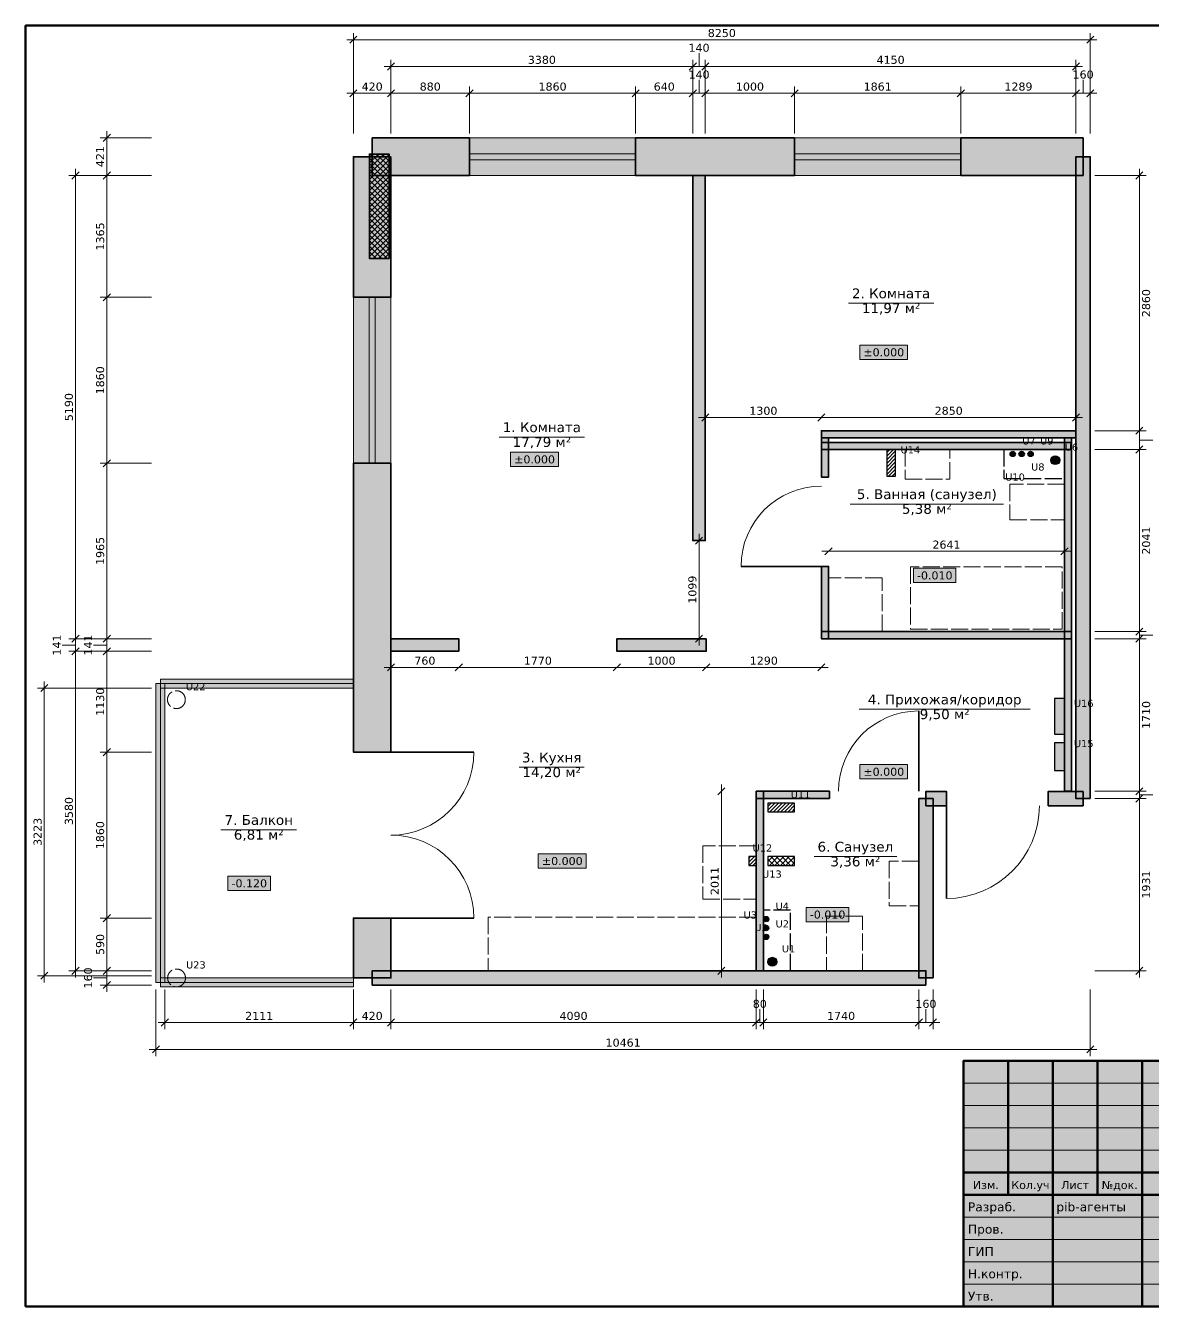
# Model space of a CAD drawing. Header units: millimetres. Extents: x 1000 to 20750, y 51 to 14600.
# Drawn here: x 1000 to 13627, y 250 to 14600 of the extents above; entities that cross this region are included whole.
import ezdxf
from ezdxf.enums import TextEntityAlignment as Align

# ---------------------------------------------------------------- set-up
doc = ezdxf.new("R2010")
doc.units = ezdxf.units.MM
doc.linetypes.add('DASHED', pattern=[1.524, 1.27, -0.254])
for name, color, linetype in [('AR-WALLS', 7, 'CONTINUOUS'), ('DIM', 7, 'CONTINUOUS'), ('EL-LOW', 3, 'CONTINUOUS'), ('EL-SOCKET', 6, 'CONTINUOUS'), ('FRAME', 7, 'CONTINUOUS'), ('FURN', 8, 'CONTINUOUS'), ('OV', 3, 'CONTINUOUS'), ('TEXT', 7, 'CONTINUOUS'), ('VK', 4, 'CONTINUOUS')]:
    doc.layers.add(name, color=color, linetype=linetype)
doc.styles.add('GOST', font='DejaVuSans.ttf')

msp = doc.modelspace()

# ---------------------------------------------------------------- hatches: boundary and pattern name
at = {"layer": 'AR-WALLS', "true_color": 0x262626}
h = msp.add_hatch(color=7, dxfattribs=at)
h.dxf.hatch_style = 1
h.paths.add_polyline_path([(4880, 13341), (5970, 13341), (5970, 12921), (4880, 12921), (4880, 13341)])
at = {"layer": 'AR-WALLS', "true_color": 0xffffff}
h = msp.add_hatch(color=7, dxfattribs=at)
h.dxf.hatch_style = 1
h.paths.add_polyline_path([(5970, 12921), (7830, 12921), (7830, 13341), (5970, 13341)])
at = {"layer": 'AR-WALLS', "true_color": 0x262626}
h = msp.add_hatch(color=7, dxfattribs=at)
h.dxf.hatch_style = 1
h.paths.add_polyline_path([(7830, 12921), (7830, 13341), (9610, 13341), (9610, 12921), (7830, 12921)])
at = {"layer": 'AR-WALLS', "true_color": 0xffffff}
h = msp.add_hatch(color=7, dxfattribs=at)
h.dxf.hatch_style = 1
h.paths.add_polyline_path([(9610, 12921), (11471, 12921), (11471, 13341), (9610, 13341)])
at = {"layer": 'AR-WALLS', "true_color": 0x262626}
h = msp.add_hatch(color=7, dxfattribs=at)
h.dxf.hatch_style = 1
h.paths.add_polyline_path([(12840, 12921), (11471, 12921), (11471, 13341), (12840, 13341), (12840, 12921)])
h = msp.add_hatch(color=7, dxfattribs=at)
h.dxf.hatch_style = 1
h.paths.add_polyline_path([(5090, 13131), (5090, 11556), (4670, 11556), (4670, 13131), (5090, 13131)])
at = {"layer": 'AR-WALLS', "true_color": 0x333333}
h = msp.add_hatch(dxfattribs=at)
h.set_pattern_fill('ANSI37', scale=13.75)
h.paths.add_polyline_path([(5069, 11991), (5069, 13161), (4850, 13161), (4850, 11991), (5069, 11991)])
at = {"layer": 'AR-WALLS', "true_color": 0xd9d9d9, "transparency": 33554559}
h = msp.add_hatch(color=7, dxfattribs=at)
h.dxf.hatch_style = 1
h.paths.add_polyline_path([(5069, 11991), (5069, 13161), (4850, 13161), (4850, 11991), (5069, 11991)])
at = {"layer": 'AR-WALLS', "true_color": 0x262626}
h = msp.add_hatch(color=7, dxfattribs=at)
h.dxf.hatch_style = 1
h.paths.add_polyline_path([(12920, 5940), (12920, 13131), (12760, 13131), (12760, 5940), (12920, 5940)])
h = msp.add_hatch(color=7, dxfattribs=at)
h.dxf.hatch_style = 1
h.paths.add_polyline_path([(8470, 12921), (8610, 12921), (8610, 8830), (8470, 8830), (8470, 12921)])
at = {"layer": 'AR-WALLS', "true_color": 0xffffff}
h = msp.add_hatch(color=7, dxfattribs=at)
h.dxf.hatch_style = 1
h.paths.add_polyline_path([(4670, 9696), (5090, 9696), (5090, 11556), (4670, 11556)])
at = {"layer": 'AR-WALLS', "true_color": 0x6e6e6e}
h = msp.add_hatch(color=7, dxfattribs=at)
h.dxf.hatch_style = 1
h.paths.add_polyline_path([(12760, 9980), (12760, 10060), (9910, 10060), (9910, 9980), (12760, 9980)])
h = msp.add_hatch(color=7, dxfattribs=at)
h.dxf.hatch_style = 1
h.paths.add_polyline_path([(9910, 9980), (9990, 9980), (9990, 9541), (9910, 9541), (9910, 9980)])
h = msp.add_hatch(color=7, dxfattribs=at)
h.dxf.hatch_style = 1
h.paths.add_polyline_path([(12711, 9851), (12711, 9931), (9910, 9931), (9910, 9851), (12711, 9851)])
h = msp.add_hatch(color=7, dxfattribs=at)
h.dxf.hatch_style = 1
h.paths.add_polyline_path([(12711, 6021), (12711, 9980), (12631, 9980), (12631, 6021), (12711, 6021)])
at = {"layer": 'AR-WALLS', "true_color": 0x262626}
h = msp.add_hatch(color=7, dxfattribs=at)
h.dxf.hatch_style = 1
h.paths.add_polyline_path([(4670, 9696), (5090, 9696), (5090, 6460), (4670, 6460), (4670, 9696)])
at = {"layer": 'AR-WALLS', "true_color": 0x6e6e6e}
h = msp.add_hatch(color=7, dxfattribs=at)
h.dxf.hatch_style = 1
h.paths.add_polyline_path([(9990, 7731), (9910, 7731), (9910, 8541), (9990, 8541), (9990, 7731)])
h = msp.add_hatch(color=7, dxfattribs=at)
h.dxf.hatch_style = 1
h.paths.add_polyline_path([(12711, 7731), (12711, 7811), (9910, 7811), (9910, 7731), (12711, 7731)])
at = {"layer": 'AR-WALLS', "true_color": 0x262626}
h = msp.add_hatch(color=7, dxfattribs=at)
h.dxf.hatch_style = 1
h.paths.add_polyline_path([(5090, 7590), (5090, 7730), (5850, 7730), (5850, 7590), (5090, 7590)])
h = msp.add_hatch(color=7, dxfattribs=at)
h.dxf.hatch_style = 1
h.paths.add_polyline_path([(8620, 7730), (8620, 7590), (7620, 7590), (7620, 7730), (8620, 7730)])
at = {"layer": 'AR-WALLS', "true_color": 0xffffff}
h = msp.add_hatch(color=7, dxfattribs=at)
h.dxf.hatch_style = 1
h.paths.add_polyline_path([(2459, 3880), (2559, 3880), (2559, 7228), (2459, 7228)])
h = msp.add_hatch(color=7, dxfattribs=at)
h.dxf.hatch_style = 1
h.paths.add_polyline_path([(2509, 7178), (4670, 7178), (4670, 7278), (2509, 7278)])
at = {"layer": 'AR-WALLS', "true_color": 0x6e6e6e}
h = msp.add_hatch(color=7, dxfattribs=at)
h.dxf.hatch_style = 1
h.paths.add_polyline_path([(9260, 4010), (9260, 6021), (9180, 6021), (9180, 4010), (9260, 4010)])
h = msp.add_hatch(color=7, dxfattribs=at)
h.dxf.hatch_style = 1
h.paths.add_polyline_path([(9180, 5941), (9180, 6021), (10000, 6021), (10000, 5941), (9180, 5941)])
at = {"layer": 'AR-WALLS', "true_color": 0x262626}
h = msp.add_hatch(color=7, dxfattribs=at)
h.dxf.hatch_style = 1
h.paths.add_polyline_path([(11160, 3930), (11160, 5940), (11000, 5940), (11000, 3930), (11160, 3930)])
h = msp.add_hatch(color=7, dxfattribs=at)
h.dxf.hatch_style = 1
h.paths.add_polyline_path([(11080, 5860), (11080, 6020), (11310, 6020), (11310, 5860), (11080, 5860)])
h = msp.add_hatch(color=7, dxfattribs=at)
h.dxf.hatch_style = 1
h.paths.add_polyline_path([(12840, 6020), (12840, 5860), (12450, 5860), (12450, 6020), (12840, 6020)])
h = msp.add_hatch(color=7, dxfattribs=at)
h.dxf.hatch_style = 1
h.paths.add_polyline_path([(4670, 3930), (4670, 4600), (5090, 4600), (5090, 3930), (4670, 3930)])
at = {"layer": 'AR-WALLS', "true_color": 0xffffff}
h = msp.add_hatch(color=7, dxfattribs=at)
h.dxf.hatch_style = 1
h.paths.add_polyline_path([(2509, 3830), (4670, 3830), (4670, 3930), (2509, 3930)])
at = {"layer": 'AR-WALLS', "true_color": 0x262626}
h = msp.add_hatch(color=7, dxfattribs=at)
h.dxf.hatch_style = 1
h.paths.add_polyline_path([(11080, 3850), (11080, 4010), (4880, 4010), (4880, 3850), (11080, 3850)])
at = {"layer": 'DIM', "true_color": 0xffffff}
h = msp.add_hatch(color=7, dxfattribs=at)
h.dxf.hatch_style = 1
h.paths.add_polyline_path([(10340, 10860), (10875, 10860), (10875, 11020), (10340, 11020)])
h = msp.add_hatch(color=7, dxfattribs=at)
h.dxf.hatch_style = 1
h.paths.add_polyline_path([(6430, 9660), (6965, 9660), (6965, 9820), (6430, 9820)])
h = msp.add_hatch(color=7, dxfattribs=at)
h.dxf.hatch_style = 1
h.paths.add_polyline_path([(10940, 8360), (11416, 8360), (11416, 8520), (10940, 8520)])
h = msp.add_hatch(color=7, dxfattribs=at)
h.dxf.hatch_style = 1
h.paths.add_polyline_path([(10340, 6160), (10875, 6160), (10875, 6320), (10340, 6320)])
h = msp.add_hatch(color=7, dxfattribs=at)
h.dxf.hatch_style = 1
h.paths.add_polyline_path([(6740, 5160), (7275, 5160), (7275, 5320), (6740, 5320)])
h = msp.add_hatch(color=7, dxfattribs=at)
h.dxf.hatch_style = 1
h.paths.add_polyline_path([(3265, 4910), (3741, 4910), (3741, 5070), (3265, 5070)])
h = msp.add_hatch(color=7, dxfattribs=at)
h.dxf.hatch_style = 1
h.paths.add_polyline_path([(9740, 4560), (10216, 4560), (10216, 4720), (9740, 4720)])
at = {"layer": 'EL-LOW', "true_color": 0xffffff}
h = msp.add_hatch(color=7, dxfattribs=at)
h.dxf.hatch_style = 1
h.paths.add_polyline_path([(12521, 6660), (12631, 6660), (12631, 7060), (12521, 7060)])
at = {"layer": 'EL-SOCKET', "true_color": 0xc0392b}
h = msp.add_hatch(color=7, dxfattribs=at)
h.dxf.hatch_style = 1
h.paths.add_polyline_path([(12521, 6255), (12631, 6255), (12631, 6565), (12521, 6565)])
at = {"layer": 'FRAME', "true_color": 0xffffff}
h = msp.add_hatch(color=7, dxfattribs=at)
h.dxf.hatch_style = 1
h.paths.add_polyline_path([(11500, 250), (20750, 250), (20750, 3000), (11500, 3000)])
at = {"layer": 'OV', "true_color": 0xd35400}
h = msp.add_hatch(dxfattribs=at)
h.set_pattern_fill('ANSI31', scale=9.16667)
h.paths.add_polyline_path([(9097, 5191), (9182, 5191), (9182, 5290), (9097, 5290)])
h = msp.add_hatch(dxfattribs=at)
h.set_pattern_fill('ANSI37', scale=13.75)
h.paths.add_polyline_path([(9310, 5191), (9610, 5191), (9610, 5290), (9310, 5290)])
at = {"layer": 'VK', "true_color": 0x2e8b57}
h = msp.add_hatch(dxfattribs=at)
h.set_pattern_fill('ANSI31', scale=9.16667)
h.paths.add_polyline_path([(10641, 9551), (10740, 9551), (10740, 9851), (10641, 9851)])
at = {"layer": 'VK', "true_color": 0xffffff}
h = msp.add_hatch(color=7, dxfattribs=at)
h.dxf.hatch_style = 1
edge = h.paths.add_edge_path()
edge.add_arc((12052, 9801), 30, 0, 360)
h = msp.add_hatch(color=7, dxfattribs=at)
h.dxf.hatch_style = 1
edge = h.paths.add_edge_path()
edge.add_arc((12152, 9801), 30, 0, 360)
h = msp.add_hatch(color=7, dxfattribs=at)
h.dxf.hatch_style = 1
edge = h.paths.add_edge_path()
edge.add_arc((12252, 9801), 30, 0, 360)
h = msp.add_hatch(color=7, dxfattribs=at)
h.dxf.hatch_style = 1
edge = h.paths.add_edge_path()
edge.add_arc((12528, 9731), 50, 0, 360)
at = {"layer": 'VK', "true_color": 0x6b3d1f}
h = msp.add_hatch(color=7, dxfattribs=at)
h.dxf.hatch_style = 1
edge = h.paths.add_edge_path()
edge.add_arc((12528, 9731), 22.5, 0, 360)
at = {"layer": 'VK', "true_color": 0x2e8b57}
h = msp.add_hatch(dxfattribs=at)
h.set_pattern_fill('ANSI31', scale=9.16667)
h.paths.add_polyline_path([(9310, 5791), (9610, 5791), (9610, 5890), (9310, 5890)])
at = {"layer": 'VK', "true_color": 0xffffff}
h = msp.add_hatch(color=7, dxfattribs=at)
h.dxf.hatch_style = 1
edge = h.paths.add_edge_path()
edge.add_arc((9291, 4589), 30, 0, 360)
h = msp.add_hatch(color=7, dxfattribs=at)
h.dxf.hatch_style = 1
edge = h.paths.add_edge_path()
edge.add_arc((9291, 4489), 30, 0, 360)
h = msp.add_hatch(color=7, dxfattribs=at)
h.dxf.hatch_style = 1
edge = h.paths.add_edge_path()
edge.add_arc((9291, 4390), 30, 0, 360)
h = msp.add_hatch(color=7, dxfattribs=at)
h.dxf.hatch_style = 1
edge = h.paths.add_edge_path()
edge.add_arc((9361, 4111), 50, 0, 360)
at = {"layer": 'VK', "true_color": 0x6b3d1f}
h = msp.add_hatch(color=7, dxfattribs=at)
h.dxf.hatch_style = 1
edge = h.paths.add_edge_path()
edge.add_arc((9361, 4111), 22.5, 0, 360)

# ---------------------------------------------------------------- linework, layer by layer
at = {"layer": 'AR-WALLS', "color": 7, "lineweight": 35}
for points in [[(4880, 13341), (5970, 13341), (5970, 12921), (4880, 12921), (4880, 13341)], [(7830, 12921), (7830, 13341), (9610, 13341), (9610, 12921), (7830, 12921)], [(12840, 12921), (11471, 12921), (11471, 13341), (12840, 13341), (12840, 12921)], [(5090, 13131), (5090, 11556), (4670, 11556), (4670, 13131), (5090, 13131)], [(5069, 11991), (5069, 13161), (4850, 13161), (4850, 11991), (5069, 11991)], [(12920, 5940), (12920, 13131), (12760, 13131), (12760, 5940), (12920, 5940)], [(8470, 12921), (8610, 12921), (8610, 8830), (8470, 8830), (8470, 12921)], [(12760, 9980), (12760, 10060), (9910, 10060), (9910, 9980), (12760, 9980)], [(9910, 9980), (9990, 9980), (9990, 9541), (9910, 9541), (9910, 9980)], [(12711, 9851), (12711, 9931), (9910, 9931), (9910, 9851), (12711, 9851)], [(12711, 6021), (12711, 9980), (12631, 9980), (12631, 6021), (12711, 6021)], [(4670, 9696), (5090, 9696), (5090, 6460), (4670, 6460), (4670, 9696)], [(9990, 7731), (9910, 7731), (9910, 8541), (9990, 8541), (9990, 7731)], [(12711, 7731), (12711, 7811), (9910, 7811), (9910, 7731), (12711, 7731)], [(5090, 7590), (5090, 7730), (5850, 7730), (5850, 7590), (5090, 7590)], [(8620, 7730), (8620, 7590), (7620, 7590), (7620, 7730), (8620, 7730)], [(9260, 4010), (9260, 6021), (9180, 6021), (9180, 4010), (9260, 4010)], [(9180, 5941), (9180, 6021), (10000, 6021), (10000, 5941), (9180, 5941)], [(11160, 3930), (11160, 5940), (11000, 5940), (11000, 3930), (11160, 3930)], [(11080, 5860), (11080, 6020), (11310, 6020), (11310, 5860), (11080, 5860)], [(12840, 6020), (12840, 5860), (12450, 5860), (12450, 6020), (12840, 6020)], [(4670, 3930), (4670, 4600), (5090, 4600), (5090, 3930), (4670, 3930)], [(11080, 3850), (11080, 4010), (4880, 4010), (4880, 3850), (11080, 3850)]]:
    msp.add_lwpolyline(points, close=True, dxfattribs=at)
at = {"layer": 'AR-WALLS', "color": 7, "lineweight": 20}
for points in [[(5970, 12921), (7830, 12921), (7830, 13341), (5970, 13341)], [(9610, 12921), (11471, 12921), (11471, 13341), (9610, 13341)], [(4670, 9696), (5090, 9696), (5090, 11556), (4670, 11556)], [(2459, 3880), (2559, 3880), (2559, 7228), (2459, 7228)], [(2509, 7178), (4670, 7178), (4670, 7278), (2509, 7278)], [(2509, 3830), (4670, 3830), (4670, 3930), (2509, 3930)]]:
    msp.add_lwpolyline(points, close=True, dxfattribs=at)
at = {"layer": 'AR-WALLS', "color": 7, "lineweight": 15}
for points in [[(5970, 13165), (7830, 13165)], [(5970, 13097), (7830, 13097)], [(9610, 13165), (11471, 13165)], [(9610, 13097), (11471, 13097)], [(4846, 9696), (4846, 11556)], [(4914, 9696), (4914, 11556)], [(2509, 3880), (2509, 7228)], [(2509, 7228), (4670, 7228)], [(2509, 3880), (4670, 3880)]]:
    msp.add_lwpolyline(points, dxfattribs=at)
at = {"layer": 'AR-WALLS', "color": 7, "lineweight": 35}
for points in [[(9910, 8541), (9010, 8541)], [(11000, 6021), (11000, 6921)], [(5090, 6460), (6020, 6460)], [(11310, 5860), (11310, 4820)], [(5090, 4600), (6020, 4600)]]:
    msp.add_lwpolyline(points, dxfattribs=at)
at = {"layer": 'AR-WALLS', "linetype": 'DASHED', "lineweight": 20, "ltscale": 150, "true_color": 0x4a6fa5}
for centre in [(2688, 7048), (2690, 3930)]:
    msp.add_circle(centre, 100, dxfattribs=at)
at = {"layer": 'AR-WALLS', "color": 7, "lineweight": 15}
for centre, radius, start, end in [((9910, 8541), 900, 90, 180), ((11000, 6021), 900, 90, 180), ((5090, 6460), 930, 270, 360), ((11310, 5860), 1040, 270, 360), ((5090, 4600), 930, 0, 90)]:
    msp.add_arc(centre, radius, start, end, dxfattribs=at)
at = {"layer": 'DIM', "color": 7, "lineweight": 15}
for points in [[(4670, 13392), (4670, 14517)], [(12920, 13392), (12920, 14517)], [(4595, 14442), (12995, 14442)], [(5090, 13392), (5090, 14217)], [(8470, 13392), (8470, 14217)], [(8610, 13392), (8610, 14217)], [(12760, 13392), (12760, 14217)], [(5015, 14142), (12835, 14142)], [(4595, 13842), (12995, 13842)], [(4670, 13392), (4670, 13917)], [(5090, 13392), (5090, 13917)], [(5970, 13392), (5970, 13917)], [(7830, 13392), (7830, 13917)], [(8470, 13392), (8470, 13917)], [(8610, 13392), (8610, 13917)], [(9610, 13392), (9610, 13917)], [(11471, 13392), (11471, 13917)], [(12760, 13392), (12760, 13917)], [(12920, 13392), (12920, 13917)], [(1909, 3775), (1909, 13417)], [(2409, 13342), (1834, 13342)], [(2409, 12921), (1484, 12921)], [(1559, 3935), (1559, 12996)], [(2409, 12921), (1834, 12921)], [(12970, 12921), (13545, 12921)], [(13470, 3935), (13470, 12996)], [(2409, 11556), (1834, 11556)], [(8535, 10210), (12835, 10210)], [(12970, 10061), (13545, 10061)], [(12970, 9851), (13545, 9851)], [(2409, 9696), (1834, 9696)], [(8540, 7656), (8540, 8905)], [(9915, 8710), (12706, 8710)], [(12970, 7810), (13545, 7810)], [(2409, 7731), (1484, 7731)], [(2409, 7731), (1834, 7731)], [(12970, 7731), (13545, 7731)], [(2409, 7590), (1484, 7590)], [(2409, 7590), (1834, 7590)], [(5015, 7410), (9985, 7410)], [(2409, 7178), (1134, 7178)], [(1209, 3880), (1209, 7253)], [(2409, 6460), (1834, 6460)], [(8790, 3935), (8790, 6096)], [(12970, 6021), (13545, 6021)], [(12970, 5941), (13545, 5941)], [(2409, 4600), (1834, 4600)], [(2409, 3955), (1134, 3955)], [(2409, 4010), (1484, 4010)], [(2409, 4010), (1834, 4010)], [(12970, 4010), (13545, 4010)], [(2409, 3850), (1834, 3850)], [(2459, 3800), (2459, 3055)], [(2559, 3800), (2559, 3355)], [(4670, 3800), (4670, 3355)], [(5090, 3800), (5090, 3355)], [(9180, 3800), (9180, 3355)], [(9260, 3800), (9260, 3355)], [(11000, 3800), (11000, 3355)], [(11160, 3800), (11160, 3355)], [(12920, 3800), (12920, 3055)], [(2484, 3430), (11235, 3430)], [(2384, 3130), (12995, 3130)]]:
    msp.add_lwpolyline(points, dxfattribs=at)
at = {"layer": 'DIM', "color": 7, "lineweight": 35}
for points in [[(4630, 14402), (4710, 14482)], [(12880, 14402), (12960, 14482)], [(5050, 14102), (5130, 14182)], [(8430, 14102), (8510, 14182)], [(8570, 14102), (8650, 14182)], [(12720, 14102), (12800, 14182)], [(4630, 13802), (4710, 13882)], [(5050, 13802), (5130, 13882)], [(5930, 13802), (6010, 13882)], [(7790, 13802), (7870, 13882)], [(8430, 13802), (8510, 13882)], [(8570, 13802), (8650, 13882)], [(9570, 13802), (9650, 13882)], [(11431, 13802), (11511, 13882)], [(12720, 13802), (12800, 13882)], [(12880, 13802), (12960, 13882)], [(1869, 13302), (1949, 13382)], [(1519, 12881), (1599, 12961)], [(1869, 12881), (1949, 12961)], [(13430, 12881), (13510, 12961)], [(1869, 11516), (1949, 11596)], [(8570, 10170), (8650, 10250)], [(9870, 10170), (9950, 10250)], [(12720, 10170), (12800, 10250)], [(13430, 10021), (13510, 10101)], [(13430, 9811), (13510, 9891)], [(1869, 9656), (1949, 9736)], [(8500, 8790), (8580, 8870)], [(9950, 8670), (10030, 8750)], [(12591, 8670), (12671, 8750)], [(1519, 7691), (1599, 7771)], [(1869, 7691), (1949, 7771)], [(8500, 7691), (8580, 7771)], [(13430, 7770), (13510, 7850)], [(13430, 7691), (13510, 7771)], [(1519, 7550), (1599, 7630)], [(1869, 7550), (1949, 7630)], [(5050, 7370), (5130, 7450)], [(5810, 7370), (5890, 7450)], [(7580, 7370), (7660, 7450)], [(8580, 7370), (8660, 7450)], [(9870, 7370), (9950, 7450)], [(1169, 7138), (1249, 7218)], [(1869, 6420), (1949, 6500)], [(8750, 5981), (8830, 6061)], [(13430, 5981), (13510, 6061)], [(13430, 5901), (13510, 5981)], [(1869, 4560), (1949, 4640)], [(1519, 3970), (1599, 4050)], [(1869, 3970), (1949, 4050)], [(8750, 3970), (8830, 4050)], [(13430, 3970), (13510, 4050)], [(1169, 3915), (1249, 3995)], [(1869, 3810), (1949, 3890)], [(2519, 3390), (2599, 3470)], [(4630, 3390), (4710, 3470)], [(5050, 3390), (5130, 3470)], [(9140, 3390), (9220, 3470)], [(9220, 3390), (9300, 3470)], [(10960, 3390), (11040, 3470)], [(11120, 3390), (11200, 3470)], [(2419, 3090), (2499, 3170)], [(12880, 3090), (12960, 3170)]]:
    msp.add_lwpolyline(points, dxfattribs=at)
at = {"layer": 'DIM', "color": 7, "lineweight": 13}
for points in [[(8540, 14142), (8540, 14292)], [(8540, 13842), (8540, 13992)], [(12840, 13842), (12840, 13992)], [(13470, 9956), (13620, 9956)], [(13470, 7771), (13620, 7771)], [(1559, 7660), (1409, 7660)], [(1909, 7660), (1759, 7660)], [(13470, 5981), (13620, 5981)], [(1909, 3930), (1759, 3930)], [(9220, 3430), (9220, 3580)], [(11080, 3430), (11080, 3580)]]:
    msp.add_lwpolyline(points, dxfattribs=at)
at = {"layer": 'DIM', "color": 7, "lineweight": 20}
for points in [[(10340, 10860), (10875, 10860), (10875, 11020), (10340, 11020)], [(6430, 9660), (6965, 9660), (6965, 9820), (6430, 9820)], [(10940, 8360), (11416, 8360), (11416, 8520), (10940, 8520)], [(10340, 6160), (10875, 6160), (10875, 6320), (10340, 6320)], [(6740, 5160), (7275, 5160), (7275, 5320), (6740, 5320)], [(3265, 4910), (3741, 4910), (3741, 5070), (3265, 5070)], [(9740, 4560), (10216, 4560), (10216, 4720), (9740, 4720)]]:
    msp.add_lwpolyline(points, close=True, dxfattribs=at)
at = {"layer": 'EL-LOW', "lineweight": 30, "true_color": 0x2c7a2c}
msp.add_lwpolyline([(12521, 6660), (12631, 6660), (12631, 7060), (12521, 7060)], close=True, dxfattribs=at)
at = {"layer": 'EL-SOCKET', "lineweight": 30, "true_color": 0xc0392b}
msp.add_lwpolyline([(12521, 6255), (12631, 6255), (12631, 6565), (12521, 6565)], close=True, dxfattribs=at)
at = {"layer": 'FRAME', "color": 7, "lineweight": 50}
for points in [[(1000, 250), (20750, 250), (20750, 14600), (1000, 14600)], [(11500, 250), (20750, 250), (20750, 3000), (11500, 3000)]]:
    msp.add_lwpolyline(points, close=True, dxfattribs=at)
for points in [[(12000, 1500), (12000, 3000)], [(12500, 250), (12500, 3000)], [(13000, 1500), (13000, 3000)], [(13500, 250), (13500, 3000)], [(11500, 1750), (14750, 1750)], [(11500, 1500), (14750, 1500)]]:
    msp.add_lwpolyline(points, dxfattribs=at)
at = {"layer": 'FRAME', "color": 7, "lineweight": 20}
for points in [[(11500, 2750), (14750, 2750)], [(11500, 2500), (14750, 2500)], [(11500, 2250), (14750, 2250)], [(11500, 2000), (14750, 2000)], [(11500, 1250), (14750, 1250)], [(11500, 1000), (14750, 1000)], [(11500, 750), (14750, 750)], [(11500, 500), (14750, 500)]]:
    msp.add_lwpolyline(points, dxfattribs=at)
at = {"layer": 'FURN', "linetype": 'DASHED', "lineweight": 15, "ltscale": 150, "true_color": 0x8a8a8a}
for points in [[(10846, 9520), (11346, 9520), (11346, 9851), (10846, 9851)], [(12021, 9062), (12631, 9062), (12631, 9462), (12021, 9462)], [(10906, 7836), (12606, 7836), (12606, 8536), (10906, 8536)], [(9990, 7811), (10590, 7811), (10590, 8411), (9990, 8411)], [(8581, 4811), (9180, 4811), (9180, 5411), (8581, 5411)], [(10670, 4737), (11000, 4737), (11000, 5237), (10670, 5237)], [(6180, 4010), (9180, 4010), (9180, 4610), (6180, 4610)], [(9968, 4010), (10369, 4010), (10369, 4621), (9968, 4621)]]:
    msp.add_lwpolyline(points, close=True, dxfattribs=at)
at = {"layer": 'OV', "lineweight": 25, "true_color": 0xd35400}
for points in [[(9097, 5191), (9182, 5191), (9182, 5290), (9097, 5290)], [(9310, 5191), (9610, 5191), (9610, 5290), (9310, 5290)]]:
    msp.add_lwpolyline(points, close=True, dxfattribs=at)
at = {"layer": 'TEXT', "color": 7, "lineweight": 15}
for points in [[(10212, 11490), (11168, 11490)], [(6302, 9990), (7258, 9990)], [(10231, 9240), (11949, 9240)], [(10333, 6940), (12247, 6940)], [(6525, 6290), (7255, 6290)], [(3186, 5590), (4034, 5590)], [(9827, 5290), (10753, 5290)]]:
    msp.add_lwpolyline(points, dxfattribs=at)
at = {"layer": 'VK', "lineweight": 25, "true_color": 0x2e8b57}
for points in [[(10641, 9551), (10740, 9551), (10740, 9851), (10641, 9851)], [(9310, 5791), (9610, 5791), (9610, 5890), (9310, 5890)]]:
    msp.add_lwpolyline(points, close=True, dxfattribs=at)
at = {"layer": 'VK', "linetype": 'DASHED', "lineweight": 25, "ltscale": 150, "true_color": 0x8a8a8a}
for points in [[(11953, 9526), (12631, 9526), (12631, 9851), (11953, 9851)], [(9260, 4010), (9565, 4010), (9565, 4691), (9260, 4691)]]:
    msp.add_lwpolyline(points, close=True, dxfattribs=at)
at = {"layer": 'VK', "lineweight": 30, "true_color": 0x1f6fd6}
for centre in [(12052, 9801), (12152, 9801), (12252, 9801), (9291, 4589), (9291, 4489), (9291, 4390)]:
    msp.add_circle(centre, 30, dxfattribs=at)
at = {"layer": 'VK', "lineweight": 30, "true_color": 0x6b3d1f}
for centre in [(12528, 9731), (9361, 4111)]:
    msp.add_circle(centre, 50, dxfattribs=at)
at = {"layer": 'VK', "lineweight": 13, "true_color": 0x6b3d1f}
for centre in [(12528, 9731), (9361, 4111)]:
    msp.add_circle(centre, 22.5, dxfattribs=at)

# ---------------------------------------------------------------- texts
at = {"layer": 'DIM', "color": 7, "style": 'GOST'}
for s, p in [('8250', (8795, 14472)), ('140', (8540, 14307)), ('3380', (6780, 14172)), ('4150', (10685, 14172)), ('140', (8540, 14007)), ('160', (12840, 14007)), ('420', (4880, 13872)), ('880', (5530, 13872)), ('1860', (6900, 13872)), ('640', (8150, 13872)), ('1000', (9110, 13872)), ('1861', (10540, 13872)), ('1289', (12116, 13872)), ('1300', (9260, 10240)), ('2850', (11335, 10240)), ('2641', (11310, 8740)), ('760', (5470, 7440)), ('1770', (6735, 7440)), ('1000', (8120, 7440)), ('1290', (9265, 7440)), ('80', (9220, 3595)), ('160', (11080, 3595)), ('2111', (3615, 3460)), ('420', (4880, 3460)), ('4090', (7135, 3460)), ('1740', (10130, 3460)), ('10461', (7690, 3160))]:
    msp.add_text(s, height=90, dxfattribs=at).set_placement(p, align=Align.CENTER)
for s, p in [('421', (1879, 13132)), ('1365', (1879, 12238)), ('2860', (13590, 11491)), ('1860', (1879, 10626)), ('5190', (1529, 10326)), ('2041', (13590, 8830)), ('1965', (1879, 8714)), ('1099', (8510, 8280)), ('141', (1394, 7660)), ('141', (1744, 7660)), ('1130', (1879, 7025)), ('1710', (13590, 6876)), ('3580', (1529, 5800)), ('3223', (1179, 5567)), ('1860', (1879, 5530)), ('2011', (8760, 5016)), ('1931', (13590, 4976)), ('590', (1879, 4305)), ('160', (1744, 3930))]:
    msp.add_text(s, height=90, rotation=90, dxfattribs=at).set_placement(p, align=Align.CENTER)
for s, p in [('±0.000', (10380, 10895)), ('±0.000', (6470, 9695)), ('-0.010', (10980, 8395)), ('±0.000', (10380, 6195)), ('±0.000', (6780, 5195)), ('-0.120', (3305, 4945)), ('-0.010', (9780, 4595))]:
    msp.add_text(s, height=90, dxfattribs=at).set_placement(p)
at = {"layer": 'FRAME', "color": 7, "style": 'GOST'}
for s, p in [('Изм.', (11750, 1565)), ('Кол.уч', (12250, 1565)), ('Лист', (12750, 1565)), ('№док.', (13250, 1565))]:
    msp.add_text(s, height=90, dxfattribs=at).set_placement(p, align=Align.CENTER)
for s, p in [('Разраб.', (11550, 1315)), ('pib-агенты', (12540, 1315)), ('Пров.', (11550, 1065)), ('ГИП', (11550, 815)), ('Н.контр.', (11550, 565)), ('Утв.', (11550, 315))]:
    msp.add_text(s, height=100, dxfattribs=at).set_placement(p)
at = {"layer": 'TEXT', "color": 7, "style": 'GOST'}
for s, p in [('2. Комната', (10690, 11545)), ('11,97 м²', (10690, 11380)), ('1. Комната', (6780, 10045)), ('17,79 м²', (6780, 9880)), ('5. Ванная (санузел)', (11090, 9295)), ('5,38 м²', (11090, 9130)), ('4. Прихожая/коридор', (11290, 6995)), ('9,50 м²', (11290, 6830)), ('3. Кухня', (6890, 6345)), ('14,20 м²', (6890, 6180)), ('7. Балкон', (3610, 5645)), ('6,81 м²', (3610, 5480)), ('6. Санузел', (10290, 5345)), ('3,36 м²', (10290, 5180))]:
    msp.add_text(s, height=110, dxfattribs=at).set_placement(p, align=Align.CENTER)
at = {"layer": 'TEXT', "true_color": 0x1f6fd6, "style": 'GOST'}
for s, p in [('U7', (12158, 9907)), ('U9', (12358, 9907)), ('U8', (12258, 9615)), ('U4', (9397, 4695)), ('U3', (9038, 4595)), ('U2', (9397, 4496))]:
    msp.add_text(s, height=80, dxfattribs=at).set_placement(p)
at = {"layer": 'TEXT', "true_color": 0x6b3d1f, "style": 'GOST'}
for s, p in [('U6', (12634, 9837)), ('U1', (9467, 4217))]:
    msp.add_text(s, height=80, dxfattribs=at).set_placement(p)
at = {"layer": 'TEXT', "true_color": 0x2e8b57, "style": 'GOST'}
for s, p in [('U14', (10796, 9807)), ('U11', (9566, 5946))]:
    msp.add_text(s, height=80, dxfattribs=at).set_placement(p)
at = {"layer": 'TEXT', "true_color": 0x8a8a8a, "style": 'GOST'}
for s, p in [('U10', (11968, 9502)), ('U5', (9160, 4456))]:
    msp.add_text(s, height=80, dxfattribs=at).set_placement(p)
at = {"layer": 'TEXT', "true_color": 0x4a6fa5, "style": 'GOST'}
for s, p in [('U22', (2794, 7154)), ('U23', (2796, 4036))]:
    msp.add_text(s, height=80, dxfattribs=at).set_placement(p)
at = {"layer": 'TEXT', "true_color": 0x2c7a2c, "style": 'GOST'}
msp.add_text('U16', height=80, dxfattribs=at).set_placement((12737, 6966))
at = {"layer": 'TEXT', "true_color": 0xc0392b, "style": 'GOST'}
msp.add_text('U15', height=80, dxfattribs=at).set_placement((12737, 6516))
at = {"layer": 'TEXT', "true_color": 0xd35400, "style": 'GOST'}
for s, p in [('U12', (9139, 5346)), ('U13', (9246, 5054))]:
    msp.add_text(s, height=80, dxfattribs=at).set_placement(p)

doc.saveas('drawing.dxf')
